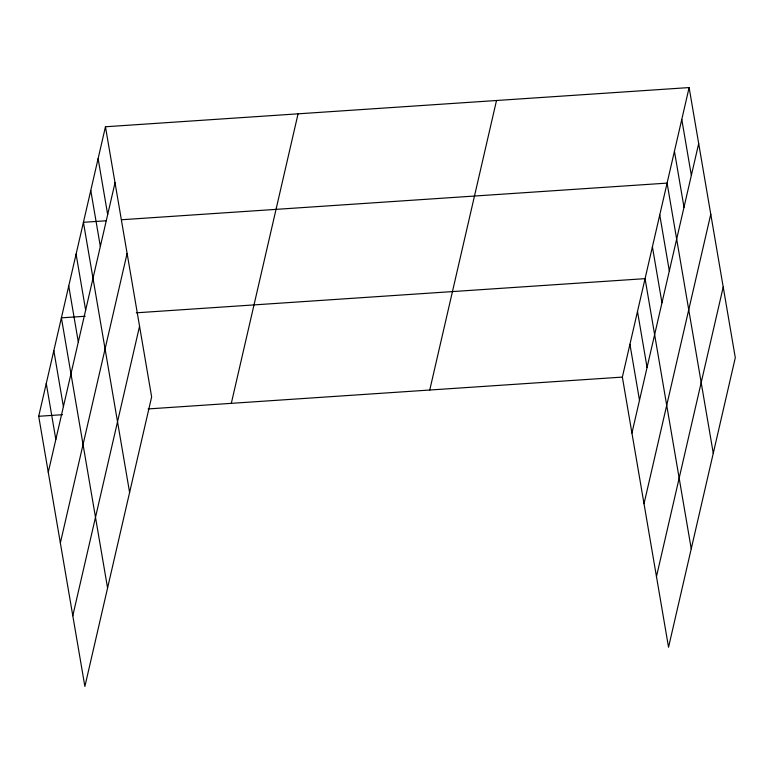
<?xml version="1.0" encoding="UTF-8"?>
<svg xmlns="http://www.w3.org/2000/svg" width="774" height="774" viewBox="0 0 774 774"><rect width="100%" height="100%" fill="white"/><g stroke="black" fill="none" stroke-linecap="round" stroke-linejoin="round"><path stroke-width="1.16" d="M105.457 126.762L151.636 396.907L84.879 686.432L38.7 416.286L105.457 126.762L689.121 87.568L735.3 357.714L668.543 647.238L622.364 377.093L689.121 87.568M48.269 472.266L115.026 182.741M60.353 542.942L127.1 253.417M72.795 615.756L139.552 326.231M231.31 403.351L298.067 113.826M429.754 390.019L496.511 100.504M631.932 433.072L698.69 143.548M644.016 503.748L710.774 214.224M656.468 576.562L723.216 287.038M106.019 220.784L83.428 222.302L129.606 492.458M121.47 219.748L667.091 183.109L713.27 453.254M85.179 316.247L61.398 317.843L107.576 587.998M136.301 312.812L645.061 278.65L691.24 548.805M38.7 416.286L62.481 414.69M148.086 408.933L622.364 377.093M681.778 119.419L691.346 175.398M674.435 151.259L684.003 207.248M659.748 214.959L669.317 270.939M652.405 246.809L661.973 302.789M637.495 311.467L647.064 367.447M629.93 344.275L639.498 400.264M98.114 158.612L107.683 214.592M90.771 190.452L100.339 246.442M76.084 254.153L85.653 310.132M68.741 286.003L78.309 341.982M53.832 350.661L63.4 406.64M46.266 383.469L55.834 439.458"/></g></svg>
